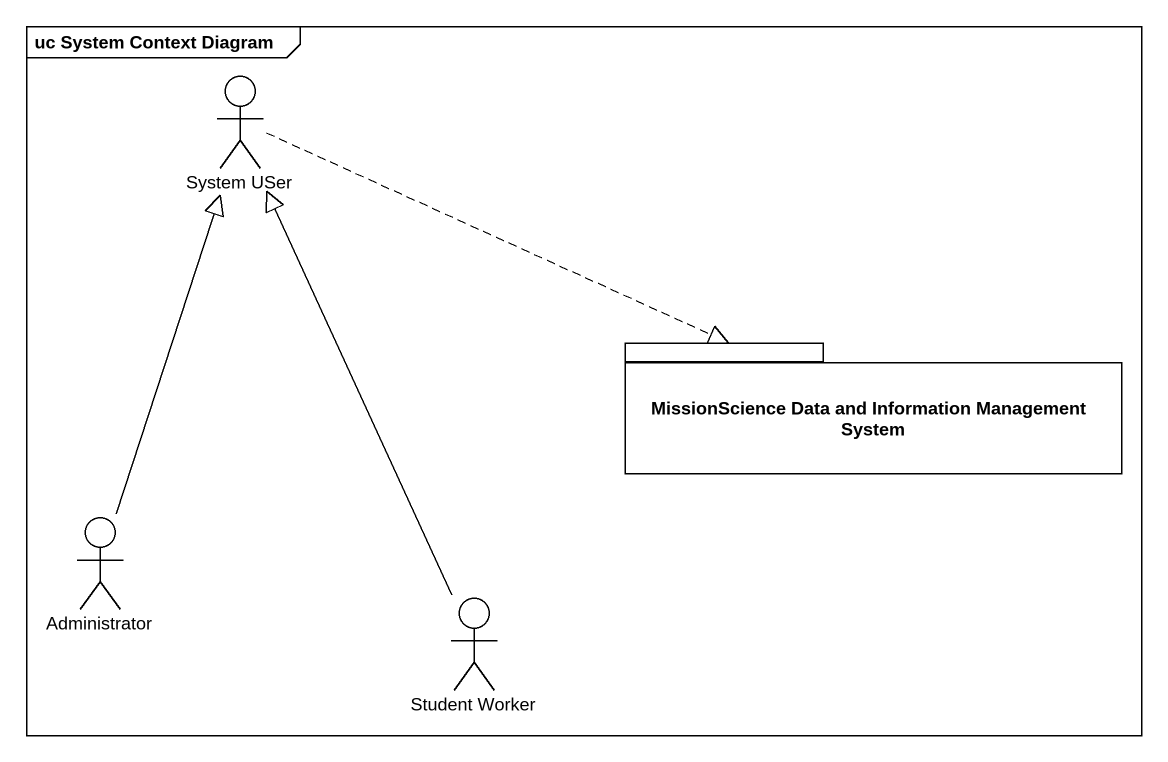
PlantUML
@startuml
mainframe uc System Context Diagram
actor "System USer" as System_USer
package "MissionScience Data and Information Management System" as MissionScience_Data_and {
}
actor Administrator
actor "Student Worker" as Student_Worker
System_USer .right.|> MissionScience_Data_and
Administrator -up-|> System_USer
Student_Worker -up-|> System_USer
@enduml
